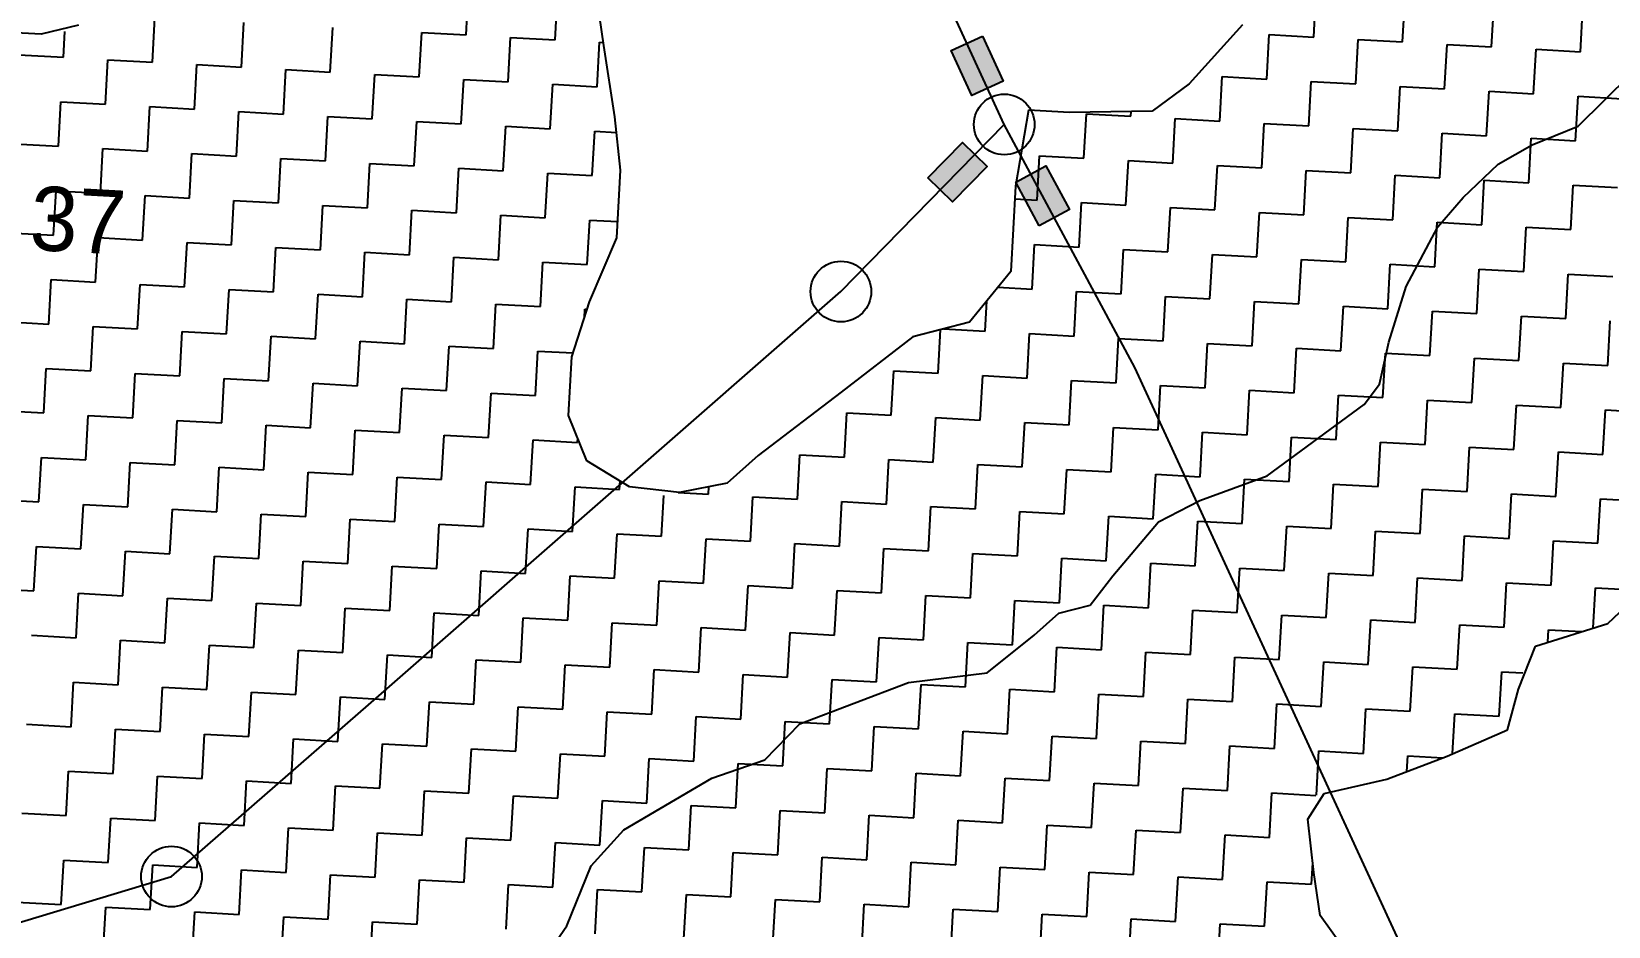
# Model space of a CAD drawing. Header units: metres. Extents: x 277693 to 281059, y 2038920 to 2043234.
# Drawn here: x 278143.2 to 278589.8, y 2042427.1 to 2042680.6 of the extents above; entities that cross this region are included whole.
import ezdxf
from ezdxf.enums import TextEntityAlignment as Align

# ---------------------------------------------------------------- set-up
doc = ezdxf.new("R2010")
doc.units = ezdxf.units.M
doc.header["$MEASUREMENT"] = 0
for name, color, linetype in [('LINE_WATER', 4, 'Continuous'), ('POLY_HATCH', 12, 'Continuous'), ('POLY_PARCEL', 6, 'Continuous'), ('TEXT_PARCEL', 7, 'Continuous')]:
    doc.layers.add(name, color=color, linetype=linetype)
doc.styles.add('TEXT_MAP', font='', dxfattribs={"height": 2.5})
doc.styles.get('TEXT_MAP').set_extended_font_data('Kruti Dev 050')

msp = doc.modelspace()

# ---------------------------------------------------------------- hatches: boundary and pattern name
for points in [[(278403.65, 2042675.2), (278409.53, 2042662.44), (278418.35, 2042666.51), (278412.47, 2042679.26)], [(278404, 2042632.29), (278413.81, 2042642.33), (278406.86, 2042649.12), (278397.05, 2042639.08)], [(278437.13, 2042630.13), (278430.48, 2042642.5), (278421.92, 2042637.9), (278428.57, 2042625.53)]]:
    msp.add_hatch(color=256).paths.add_polyline_path(points)

# ---------------------------------------------------------------- linework, layer by layer
for points in [[(278412.47, 2042679.26), (278418.35, 2042666.51), (278409.53, 2042662.44), (278403.65, 2042675.2)], [(278397.05, 2042639.08), (278406.86, 2042649.12), (278413.81, 2042642.33), (278404, 2042632.29)], [(278428.57, 2042625.53), (278421.92, 2042637.9), (278430.48, 2042642.5), (278437.13, 2042630.13)]]:
    msp.add_lwpolyline(points, close=True)
for centre in [(278418.66, 2042654.24), (278372.41, 2042606.9), (278182.83, 2042441.21)]:
    msp.add_circle(centre, 8.59)
at = {"layer": 'LINE_WATER'}
for p, q in [((278581.19, 2042653.8), (278596.04, 2042668.36)), ((278568.18, 2042648.5), (278581.19, 2042653.8)), ((278558.51, 2042643.01), (278568.18, 2042648.5)), ((278548.62, 2042633.53), (278558.51, 2042643.01)), ((278541.47, 2042625.23), (278548.62, 2042633.53)), ((278532.51, 2042608.33), (278541.47, 2042625.23)), ((278527.62, 2042592.55), (278532.51, 2042608.33)), ((278524.96, 2042580.66), (278527.62, 2042592.55)), ((278520.63, 2042574.88), (278524.96, 2042580.66)), ((278493.16, 2042554.72), (278520.63, 2042574.88)), ((278474.04, 2042547.75), (278493.16, 2042554.72)), ((278462.33, 2042541.71), (278474.04, 2042547.75)), ((278449.44, 2042526.37), (278462.33, 2042541.71)), ((278442.95, 2042518.03), (278449.44, 2042526.37)), ((278427.09, 2042509.55), (278434.13, 2042515.85)), ((278434.13, 2042515.85), (278442.95, 2042518.03)), ((278413.79, 2042498.91), (278427.09, 2042509.55)), ((278391.56, 2042496.12), (278413.79, 2042498.91)), ((278360.8, 2042484.45), (278391.56, 2042496.12)), ((278350.87, 2042474.29), (278360.8, 2042484.45)), ((278335.87, 2042469.1), (278350.87, 2042474.29)), ((278310.97, 2042454.42), (278335.87, 2042469.1)), ((278301.71, 2042444.24), (278310.97, 2042454.42)), ((278294.75, 2042427.23), (278301.71, 2042444.24)), ((278284.56, 2042412.41), (278294.75, 2042427.23))]:
    msp.add_line(p, q, dxfattribs=at)
at = {"layer": 'POLY_HATCH', "linetype": 'Continuous'}
for p, q in [((278266.28, 2042679.61), (278266.97, 2042692.21)), ((278291.47, 2042678.22), (278292.17, 2042690.82)), ((278506.29, 2042679.01), (278506.98, 2042691.61)), ((278531.48, 2042677.62), (278532.17, 2042690.22)), ((278556.67, 2042676.23), (278557.36, 2042688.83)), ((278581.86, 2042674.84), (278582.55, 2042687.44)), ((278177.42, 2042671.88), (278178.11, 2042684.48)), ((278202.61, 2042670.49), (278203.3, 2042683.09)), ((278227.8, 2042669.1), (278228.49, 2042681.7)), ((278152.23, 2042673.27), (278152.63, 2042680.55)), ((278252.99, 2042667.71), (278253.68, 2042680.31)), ((278253.68, 2042680.31), (278266.28, 2042679.61)), ((278278.18, 2042666.32), (278278.88, 2042678.92)), ((278278.88, 2042678.92), (278291.47, 2042678.22)), ((278303.37, 2042664.93), (278304.07, 2042677.53)), ((278304.07, 2042677.53), (278305.15, 2042677.47)), ((278493, 2042667.11), (278493.69, 2042679.71)), ((278493.69, 2042679.71), (278506.29, 2042679.01)), ((278518.19, 2042665.72), (278518.88, 2042678.32)), ((278518.88, 2042678.32), (278531.48, 2042677.62)), ((278543.38, 2042664.33), (278544.07, 2042676.93)), ((278544.07, 2042676.93), (278556.67, 2042676.23)), ((278139.63, 2042673.97), (278152.23, 2042673.27)), ((278164.13, 2042659.98), (278164.82, 2042672.58)), ((278164.82, 2042672.58), (278177.42, 2042671.88)), ((278568.57, 2042662.94), (278569.26, 2042675.54)), ((278569.26, 2042675.54), (278581.86, 2042674.84)), ((278189.32, 2042658.59), (278190.01, 2042671.19)), ((278190.01, 2042671.19), (278202.61, 2042670.49)), ((278214.51, 2042657.2), (278215.2, 2042669.8)), ((278215.2, 2042669.8), (278227.8, 2042669.1)), ((278239.7, 2042655.81), (278240.39, 2042668.41)), ((278240.39, 2042668.41), (278252.99, 2042667.71)), ((278479.71, 2042655.21), (278480.4, 2042667.8)), ((278480.4, 2042667.8), (278493, 2042667.11)), ((278264.89, 2042654.42), (278265.59, 2042667.02)), ((278265.59, 2042667.02), (278278.18, 2042666.32)), ((278290.08, 2042653.03), (278290.78, 2042665.63)), ((278290.78, 2042665.63), (278303.37, 2042664.93)), ((278504.9, 2042653.82), (278505.59, 2042666.42)), ((278505.59, 2042666.42), (278518.19, 2042665.72)), ((278530.09, 2042652.43), (278530.78, 2042665.03)), ((278530.78, 2042665.03), (278543.38, 2042664.33)), ((278555.28, 2042651.04), (278555.97, 2042663.64)), ((278555.97, 2042663.64), (278568.57, 2042662.94)), ((278150.84, 2042648.08), (278151.53, 2042660.68)), ((278151.53, 2042660.68), (278164.13, 2042659.98)), ((278176.03, 2042646.69), (278176.72, 2042659.29)), ((278176.72, 2042659.29), (278189.32, 2042658.59)), ((278580.47, 2042649.65), (278581.16, 2042662.25)), ((278581.16, 2042662.25), (278593.76, 2042661.55)), ((278201.22, 2042645.3), (278201.91, 2042657.9)), ((278201.91, 2042657.9), (278214.51, 2042657.2)), ((278226.41, 2042643.91), (278227.1, 2042656.51)), ((278227.1, 2042656.51), (278239.7, 2042655.81)), ((278251.6, 2042642.52), (278252.3, 2042655.12)), ((278252.3, 2042655.12), (278264.89, 2042654.42)), ((278441.23, 2042644.7), (278441.92, 2042657.29)), ((278441.92, 2042657.29), (278454.52, 2042656.6)), ((278454.52, 2042656.6), (278454.59, 2042657.9)), ((278466.42, 2042643.31), (278467.11, 2042655.9)), ((278467.11, 2042655.9), (278479.71, 2042655.21)), ((278491.61, 2042641.92), (278492.3, 2042654.51)), ((278492.3, 2042654.51), (278504.9, 2042653.82)), ((278276.79, 2042641.13), (278277.49, 2042653.73)), ((278277.49, 2042653.73), (278290.08, 2042653.03)), ((278301.98, 2042639.74), (278302.68, 2042652.34)), ((278302.68, 2042652.34), (278308.83, 2042652)), ((278516.8, 2042640.53), (278517.49, 2042653.13)), ((278517.49, 2042653.13), (278530.09, 2042652.43)), ((278541.99, 2042639.14), (278542.68, 2042651.74)), ((278542.68, 2042651.74), (278555.28, 2042651.04)), ((278567.18, 2042637.75), (278567.87, 2042650.35)), ((278567.87, 2042650.35), (278580.47, 2042649.65)), ((278138.24, 2042648.77), (278150.84, 2042648.08)), ((278162.74, 2042634.79), (278163.43, 2042647.39)), ((278163.43, 2042647.39), (278176.03, 2042646.69)), ((278187.93, 2042633.4), (278188.62, 2042646)), ((278188.62, 2042646), (278201.22, 2042645.3)), ((278427.94, 2042632.8), (278428.63, 2042645.39)), ((278428.63, 2042645.39), (278441.23, 2042644.7)), ((278213.12, 2042632.01), (278213.81, 2042644.61)), ((278213.81, 2042644.61), (278226.41, 2042643.91)), ((278238.31, 2042630.62), (278239.01, 2042643.22)), ((278239.01, 2042643.22), (278251.6, 2042642.52)), ((278263.5, 2042629.23), (278264.2, 2042641.83)), ((278264.2, 2042641.83), (278276.79, 2042641.13)), ((278453.13, 2042631.41), (278453.82, 2042644)), ((278453.82, 2042644), (278466.42, 2042643.31)), ((278478.32, 2042630.02), (278479.01, 2042642.61)), ((278479.01, 2042642.61), (278491.61, 2042641.92)), ((278503.51, 2042628.63), (278504.2, 2042641.22)), ((278504.2, 2042641.22), (278516.8, 2042640.53)), ((278288.69, 2042627.84), (278289.39, 2042640.44)), ((278289.39, 2042640.44), (278301.98, 2042639.74)), ((278528.7, 2042627.24), (278529.39, 2042639.84)), ((278529.39, 2042639.84), (278541.99, 2042639.14)), ((278553.89, 2042625.85), (278554.58, 2042638.45)), ((278554.58, 2042638.45), (278567.18, 2042637.75)), ((278579.08, 2042624.46), (278579.78, 2042637.06)), ((278579.78, 2042637.06), (278592.37, 2042636.36)), ((278149.45, 2042622.89), (278150.14, 2042635.48)), ((278150.14, 2042635.48), (278162.74, 2042634.79)), ((278174.64, 2042621.5), (278175.33, 2042634.1)), ((278175.33, 2042634.1), (278187.93, 2042633.4)), ((278199.83, 2042620.11), (278200.52, 2042632.71)), ((278200.52, 2042632.71), (278213.12, 2042632.01)), ((278421.62, 2042633.15), (278427.94, 2042632.8)), ((278439.84, 2042619.51), (278440.53, 2042632.1)), ((278440.53, 2042632.1), (278453.13, 2042631.41)), ((278225.02, 2042618.72), (278225.72, 2042631.32)), ((278225.72, 2042631.32), (278238.31, 2042630.62)), ((278250.21, 2042617.33), (278250.91, 2042629.93)), ((278250.91, 2042629.93), (278263.5, 2042629.23)), ((278275.4, 2042615.94), (278276.1, 2042628.54)), ((278276.1, 2042628.54), (278288.69, 2042627.84)), ((278465.03, 2042618.12), (278465.72, 2042630.71)), ((278465.72, 2042630.71), (278478.32, 2042630.02)), ((278490.22, 2042616.73), (278490.91, 2042629.32)), ((278490.91, 2042629.32), (278503.51, 2042628.63)), ((278515.41, 2042615.34), (278516.1, 2042627.93)), ((278516.1, 2042627.93), (278528.7, 2042627.24)), ((278136.85, 2042623.58), (278149.45, 2042622.89)), ((278300.59, 2042614.55), (278301.29, 2042627.15)), ((278301.29, 2042627.15), (278309.22, 2042626.71)), ((278540.6, 2042613.95), (278541.29, 2042626.55)), ((278541.29, 2042626.55), (278553.89, 2042625.85)), ((278565.79, 2042612.56), (278566.49, 2042625.16)), ((278566.49, 2042625.16), (278579.08, 2042624.46)), ((278161.35, 2042609.6), (278162.04, 2042622.19)), ((278162.04, 2042622.19), (278174.64, 2042621.5)), ((278186.54, 2042608.21), (278187.23, 2042620.81)), ((278187.23, 2042620.81), (278199.83, 2042620.11)), ((278211.73, 2042606.82), (278212.42, 2042619.42)), ((278212.42, 2042619.42), (278225.02, 2042618.72)), ((278426.55, 2042607.61), (278427.24, 2042620.2)), ((278427.24, 2042620.2), (278439.84, 2042619.51)), ((278451.74, 2042606.22), (278452.43, 2042618.81)), ((278452.43, 2042618.81), (278465.03, 2042618.12)), ((278236.92, 2042605.43), (278237.62, 2042618.03)), ((278237.62, 2042618.03), (278250.21, 2042617.33)), ((278262.11, 2042604.04), (278262.81, 2042616.64)), ((278262.81, 2042616.64), (278275.4, 2042615.94)), ((278287.3, 2042602.65), (278288, 2042615.25)), ((278288, 2042615.25), (278300.59, 2042614.55)), ((278476.93, 2042604.83), (278477.62, 2042617.42)), ((278477.62, 2042617.42), (278490.22, 2042616.73)), ((278502.12, 2042603.44), (278502.81, 2042616.03)), ((278502.81, 2042616.03), (278515.41, 2042615.34)), ((278527.31, 2042602.05), (278528, 2042614.64)), ((278528, 2042614.64), (278540.6, 2042613.95)), ((278148.06, 2042597.7), (278148.75, 2042610.29)), ((278148.75, 2042610.29), (278161.35, 2042609.6)), ((278552.5, 2042600.66), (278553.2, 2042613.25)), ((278553.2, 2042613.25), (278565.79, 2042612.56)), ((278577.69, 2042599.27), (278578.39, 2042611.87)), ((278578.39, 2042611.87), (278590.98, 2042611.17)), ((278173.25, 2042596.31), (278173.94, 2042608.9)), ((278173.94, 2042608.9), (278186.54, 2042608.21)), ((278198.44, 2042594.92), (278199.13, 2042607.52)), ((278199.13, 2042607.52), (278211.73, 2042606.82)), ((278223.63, 2042593.53), (278224.33, 2042606.13)), ((278224.33, 2042606.13), (278236.92, 2042605.43)), ((278416.85, 2042608.14), (278426.55, 2042607.61)), ((278438.45, 2042594.32), (278439.14, 2042606.91)), ((278439.14, 2042606.91), (278451.74, 2042606.22)), ((278463.64, 2042592.93), (278464.33, 2042605.52)), ((278464.33, 2042605.52), (278476.93, 2042604.83)), ((278248.82, 2042592.14), (278249.52, 2042604.74)), ((278249.52, 2042604.74), (278262.11, 2042604.04)), ((278274.01, 2042590.75), (278274.71, 2042603.35)), ((278274.71, 2042603.35), (278287.3, 2042602.65)), ((278299.76, 2042599.38), (278299.9, 2042601.96)), ((278299.9, 2042601.96), (278300.58, 2042601.92)), ((278413.26, 2042595.71), (278413.73, 2042604.28)), ((278488.83, 2042591.54), (278489.52, 2042604.13)), ((278489.52, 2042604.13), (278502.12, 2042603.44)), ((278514.02, 2042590.15), (278514.71, 2042602.74)), ((278514.71, 2042602.74), (278527.31, 2042602.05)), ((278539.21, 2042588.76), (278539.91, 2042601.35)), ((278539.91, 2042601.35), (278552.5, 2042600.66)), ((278135.46, 2042598.39), (278148.06, 2042597.7)), ((278159.96, 2042584.41), (278160.65, 2042597)), ((278160.65, 2042597), (278173.25, 2042596.31)), ((278399.97, 2042583.8), (278400.65, 2042596.15)), ((278401.45, 2042596.36), (278413.26, 2042595.71)), ((278564.4, 2042587.37), (278565.1, 2042599.96)), ((278565.1, 2042599.96), (278577.69, 2042599.27)), ((278589.59, 2042585.98), (278590.29, 2042598.58)), ((278185.15, 2042583.02), (278185.84, 2042595.61)), ((278185.84, 2042595.61), (278198.44, 2042594.92)), ((278210.34, 2042581.63), (278211.04, 2042594.23)), ((278211.04, 2042594.23), (278223.63, 2042593.53)), ((278235.53, 2042580.24), (278236.23, 2042592.84)), ((278236.23, 2042592.84), (278248.82, 2042592.14)), ((278425.16, 2042582.42), (278425.85, 2042595.01)), ((278425.85, 2042595.01), (278438.45, 2042594.32)), ((278450.35, 2042581.03), (278451.04, 2042593.62)), ((278451.04, 2042593.62), (278463.64, 2042592.93)), ((278475.54, 2042579.64), (278476.23, 2042592.23)), ((278476.23, 2042592.23), (278488.83, 2042591.54)), ((278260.72, 2042578.85), (278261.42, 2042591.45)), ((278261.42, 2042591.45), (278274.01, 2042590.75)), ((278285.91, 2042577.46), (278286.61, 2042590.06)), ((278286.61, 2042590.06), (278296.56, 2042589.51)), ((278500.73, 2042578.25), (278501.42, 2042590.84)), ((278501.42, 2042590.84), (278514.02, 2042590.15)), ((278525.92, 2042576.86), (278526.62, 2042589.45)), ((278526.62, 2042589.45), (278539.21, 2042588.76)), ((278551.11, 2042575.47), (278551.81, 2042588.06)), ((278551.81, 2042588.06), (278564.4, 2042587.37)), ((278146.67, 2042572.51), (278147.36, 2042585.1)), ((278147.36, 2042585.1), (278159.96, 2042584.41)), ((278171.86, 2042571.12), (278172.55, 2042583.71)), ((278172.55, 2042583.71), (278185.15, 2042583.02)), ((278386.68, 2042571.9), (278387.37, 2042584.5)), ((278387.37, 2042584.5), (278399.97, 2042583.8)), ((278411.87, 2042570.51), (278412.56, 2042583.11)), ((278412.56, 2042583.11), (278425.16, 2042582.42)), ((278576.3, 2042574.08), (278577, 2042586.67)), ((278577, 2042586.67), (278589.59, 2042585.98)), ((278197.05, 2042569.73), (278197.75, 2042582.32)), ((278197.75, 2042582.32), (278210.34, 2042581.63)), ((278222.24, 2042568.34), (278222.94, 2042580.94)), ((278222.94, 2042580.94), (278235.53, 2042580.24)), ((278247.43, 2042566.95), (278248.13, 2042579.55)), ((278248.13, 2042579.55), (278260.72, 2042578.85)), ((278437.06, 2042569.13), (278437.75, 2042581.72)), ((278437.75, 2042581.72), (278450.35, 2042581.03)), ((278462.25, 2042567.74), (278462.94, 2042580.33)), ((278462.94, 2042580.33), (278475.54, 2042579.64)), ((278487.44, 2042566.35), (278488.13, 2042578.94)), ((278488.13, 2042578.94), (278500.73, 2042578.25)), ((278272.62, 2042565.56), (278273.32, 2042578.16)), ((278273.32, 2042578.16), (278285.91, 2042577.46)), ((278512.63, 2042564.96), (278513.32, 2042577.55)), ((278513.32, 2042577.55), (278525.92, 2042576.86)), ((278537.82, 2042563.57), (278538.52, 2042576.16)), ((278538.52, 2042576.16), (278551.11, 2042575.47)), ((278563.01, 2042562.18), (278563.71, 2042574.77)), ((278563.71, 2042574.77), (278576.3, 2042574.08)), ((278134.07, 2042573.2), (278146.67, 2042572.51)), ((278158.57, 2042559.22), (278159.26, 2042571.81)), ((278159.26, 2042571.81), (278171.86, 2042571.12)), ((278183.76, 2042557.83), (278184.46, 2042570.42)), ((278184.46, 2042570.42), (278197.05, 2042569.73)), ((278373.39, 2042560), (278374.08, 2042572.6)), ((278374.08, 2042572.6), (278386.68, 2042571.9)), ((278398.58, 2042558.61), (278399.27, 2042571.21)), ((278399.27, 2042571.21), (278411.87, 2042570.51)), ((278423.77, 2042557.22), (278424.46, 2042569.82)), ((278424.46, 2042569.82), (278437.06, 2042569.13)), ((278588.2, 2042560.79), (278588.9, 2042573.38)), ((278588.9, 2042573.38), (278601.49, 2042572.69)), ((278208.95, 2042556.44), (278209.65, 2042569.03)), ((278209.65, 2042569.03), (278222.24, 2042568.34)), ((278234.14, 2042555.05), (278234.84, 2042567.65)), ((278234.84, 2042567.65), (278247.43, 2042566.95)), ((278259.33, 2042553.66), (278260.03, 2042566.26)), ((278260.03, 2042566.26), (278272.62, 2042565.56)), ((278284.52, 2042552.27), (278285.22, 2042564.87)), ((278285.22, 2042564.87), (278297.81, 2042564.17)), ((278297.81, 2042564.17), (278297.88, 2042565.36)), ((278448.96, 2042555.84), (278449.65, 2042568.43)), ((278449.65, 2042568.43), (278462.25, 2042567.74)), ((278474.15, 2042554.45), (278474.84, 2042567.04)), ((278474.84, 2042567.04), (278487.44, 2042566.35)), ((278499.34, 2042553.06), (278500.03, 2042565.65)), ((278500.03, 2042565.65), (278512.63, 2042564.96)), ((278360.1, 2042548.1), (278360.79, 2042560.7)), ((278360.79, 2042560.7), (278373.39, 2042560)), ((278524.53, 2042551.67), (278525.23, 2042564.26)), ((278525.23, 2042564.26), (278537.82, 2042563.57)), ((278549.72, 2042550.28), (278550.42, 2042562.87)), ((278550.42, 2042562.87), (278563.01, 2042562.18)), ((278574.91, 2042548.89), (278575.61, 2042561.48)), ((278575.61, 2042561.48), (278588.2, 2042560.79)), ((278145.28, 2042547.32), (278145.97, 2042559.91)), ((278145.97, 2042559.91), (278158.57, 2042559.22)), ((278170.47, 2042545.93), (278171.17, 2042558.52)), ((278171.17, 2042558.52), (278183.76, 2042557.83)), ((278195.66, 2042544.54), (278196.36, 2042557.13)), ((278196.36, 2042557.13), (278208.95, 2042556.44)), ((278385.29, 2042546.71), (278385.98, 2042559.31)), ((278385.98, 2042559.31), (278398.58, 2042558.61)), ((278410.48, 2042545.32), (278411.17, 2042557.92)), ((278411.17, 2042557.92), (278423.77, 2042557.22)), ((278435.67, 2042543.93), (278436.36, 2042556.53)), ((278436.36, 2042556.53), (278448.96, 2042555.84)), ((278220.85, 2042543.15), (278221.55, 2042555.74)), ((278221.55, 2042555.74), (278234.14, 2042555.05)), ((278246.04, 2042541.76), (278246.74, 2042554.35)), ((278246.74, 2042554.35), (278259.33, 2042553.66)), ((278271.23, 2042540.37), (278271.93, 2042552.97)), ((278271.93, 2042552.97), (278284.52, 2042552.27)), ((278296.42, 2042538.98), (278297.12, 2042551.58)), ((278297.12, 2042551.58), (278309.71, 2042550.88)), ((278309.71, 2042550.88), (278309.85, 2042553.29)), ((278334.91, 2042549.49), (278335.02, 2042551.63)), ((278460.86, 2042542.55), (278461.55, 2042555.14)), ((278461.55, 2042555.14), (278474.15, 2042554.45)), ((278486.05, 2042541.16), (278486.74, 2042553.75)), ((278486.74, 2042553.75), (278499.34, 2042553.06)), ((278511.24, 2042539.77), (278511.94, 2042552.36)), ((278511.94, 2042552.36), (278524.53, 2042551.67)), ((278132.68, 2042548.01), (278145.28, 2042547.32)), ((278321.62, 2042537.59), (278322.25, 2042549.18)), ((278326.33, 2042549.97), (278334.91, 2042549.49)), ((278346.81, 2042536.2), (278347.5, 2042548.8)), ((278347.5, 2042548.8), (278360.1, 2042548.1)), ((278372, 2042534.81), (278372.69, 2042547.41)), ((278372.69, 2042547.41), (278385.29, 2042546.71)), ((278536.43, 2042538.38), (278537.13, 2042550.97)), ((278537.13, 2042550.97), (278549.72, 2042550.28)), ((278561.62, 2042536.99), (278562.32, 2042549.58)), ((278562.32, 2042549.58), (278574.91, 2042548.89)), ((278586.81, 2042535.6), (278587.51, 2042548.19)), ((278587.51, 2042548.19), (278600.1, 2042547.5)), ((278157.18, 2042534.03), (278157.88, 2042546.62)), ((278157.88, 2042546.62), (278170.47, 2042545.93)), ((278182.37, 2042532.64), (278183.07, 2042545.23)), ((278183.07, 2042545.23), (278195.66, 2042544.54)), ((278207.56, 2042531.25), (278208.26, 2042543.84)), ((278208.26, 2042543.84), (278220.85, 2042543.15)), ((278232.75, 2042529.86), (278233.45, 2042542.45)), ((278233.45, 2042542.45), (278246.04, 2042541.76)), ((278397.19, 2042533.42), (278397.88, 2042546.02)), ((278397.88, 2042546.02), (278410.48, 2042545.32)), ((278422.38, 2042532.03), (278423.07, 2042544.63)), ((278423.07, 2042544.63), (278435.67, 2042543.93)), ((278447.57, 2042530.64), (278448.26, 2042543.24)), ((278448.26, 2042543.24), (278460.86, 2042542.55)), ((278257.94, 2042528.47), (278258.64, 2042541.06)), ((278258.64, 2042541.06), (278271.23, 2042540.37)), ((278283.13, 2042527.08), (278283.83, 2042539.68)), ((278283.83, 2042539.68), (278296.42, 2042538.98)), ((278308.33, 2042525.69), (278309.02, 2042538.29)), ((278309.02, 2042538.29), (278321.62, 2042537.59)), ((278472.76, 2042529.26), (278473.45, 2042541.85)), ((278473.45, 2042541.85), (278486.05, 2042541.16)), ((278497.95, 2042527.87), (278498.65, 2042540.46)), ((278498.65, 2042540.46), (278511.24, 2042539.77)), ((278523.14, 2042526.48), (278523.84, 2042539.07)), ((278523.84, 2042539.07), (278536.43, 2042538.38)), ((278143.89, 2042522.13), (278144.59, 2042534.72)), ((278144.59, 2042534.72), (278157.18, 2042534.03)), ((278333.52, 2042524.3), (278334.21, 2042536.9)), ((278334.21, 2042536.9), (278346.81, 2042536.2)), ((278358.71, 2042522.91), (278359.4, 2042535.51)), ((278359.4, 2042535.51), (278372, 2042534.81)), ((278383.9, 2042521.52), (278384.59, 2042534.12)), ((278384.59, 2042534.12), (278397.19, 2042533.42)), ((278548.33, 2042525.09), (278549.03, 2042537.68)), ((278549.03, 2042537.68), (278561.62, 2042536.99)), ((278573.52, 2042523.7), (278574.22, 2042536.29)), ((278574.22, 2042536.29), (278586.81, 2042535.6)), ((278169.08, 2042520.74), (278169.78, 2042533.33)), ((278169.78, 2042533.33), (278182.37, 2042532.64)), ((278194.27, 2042519.35), (278194.97, 2042531.94)), ((278194.97, 2042531.94), (278207.56, 2042531.25)), ((278219.46, 2042517.96), (278220.16, 2042530.55)), ((278220.16, 2042530.55), (278232.75, 2042529.86)), ((278244.65, 2042516.57), (278245.35, 2042529.16)), ((278245.35, 2042529.16), (278257.94, 2042528.47)), ((278409.09, 2042520.13), (278409.78, 2042532.73)), ((278409.78, 2042532.73), (278422.38, 2042532.03)), ((278434.28, 2042518.74), (278434.97, 2042531.34)), ((278434.97, 2042531.34), (278447.57, 2042530.64)), ((278459.47, 2042517.35), (278460.16, 2042529.95)), ((278460.16, 2042529.95), (278472.76, 2042529.26)), ((278269.84, 2042515.18), (278270.54, 2042527.77)), ((278270.54, 2042527.77), (278283.13, 2042527.08)), ((278295.04, 2042513.79), (278295.73, 2042526.39)), ((278295.73, 2042526.39), (278308.33, 2042525.69)), ((278320.23, 2042512.4), (278320.92, 2042525)), ((278320.92, 2042525), (278333.52, 2042524.3)), ((278484.66, 2042515.97), (278485.36, 2042528.56)), ((278485.36, 2042528.56), (278497.95, 2042527.87)), ((278509.85, 2042514.58), (278510.55, 2042527.17)), ((278510.55, 2042527.17), (278523.14, 2042526.48)), ((278535.04, 2042513.19), (278535.74, 2042525.78)), ((278535.74, 2042525.78), (278548.33, 2042525.09)), ((278131.3, 2042522.82), (278143.89, 2042522.13)), ((278155.79, 2042508.84), (278156.49, 2042521.43)), ((278156.49, 2042521.43), (278169.08, 2042520.74)), ((278345.42, 2042511.01), (278346.11, 2042523.61)), ((278346.11, 2042523.61), (278358.71, 2042522.91)), ((278370.61, 2042509.62), (278371.3, 2042522.22)), ((278371.3, 2042522.22), (278383.9, 2042521.52)), ((278395.8, 2042508.23), (278396.49, 2042520.83)), ((278396.49, 2042520.83), (278409.09, 2042520.13)), ((278560.23, 2042511.8), (278560.93, 2042524.39)), ((278560.93, 2042524.39), (278573.52, 2042523.7)), ((278585.49, 2042511.61), (278586.12, 2042523)), ((278586.12, 2042523), (278598.71, 2042522.31)), ((278180.98, 2042507.45), (278181.68, 2042520.04)), ((278181.68, 2042520.04), (278194.27, 2042519.35)), ((278206.17, 2042506.06), (278206.87, 2042518.65)), ((278206.87, 2042518.65), (278219.46, 2042517.96)), ((278231.36, 2042504.67), (278232.06, 2042517.26)), ((278232.06, 2042517.26), (278244.65, 2042516.57)), ((278256.55, 2042503.28), (278257.25, 2042515.87)), ((278257.25, 2042515.87), (278269.84, 2042515.18)), ((278420.99, 2042506.84), (278421.68, 2042519.44)), ((278421.68, 2042519.44), (278434.28, 2042518.74)), ((278446.18, 2042505.45), (278446.87, 2042518.05)), ((278446.87, 2042518.05), (278459.47, 2042517.35)), ((278471.37, 2042504.06), (278472.07, 2042516.66)), ((278472.07, 2042516.66), (278484.66, 2042515.97)), ((278281.75, 2042501.89), (278282.44, 2042514.48)), ((278282.44, 2042514.48), (278295.04, 2042513.79)), ((278306.94, 2042500.5), (278307.63, 2042513.1)), ((278307.63, 2042513.1), (278320.23, 2042512.4)), ((278332.13, 2042499.11), (278332.82, 2042511.71)), ((278332.82, 2042511.71), (278345.42, 2042511.01)), ((278496.56, 2042502.68), (278497.26, 2042515.27)), ((278497.26, 2042515.27), (278509.85, 2042514.58)), ((278521.75, 2042501.29), (278522.45, 2042513.88)), ((278522.45, 2042513.88), (278535.04, 2042513.19)), ((278546.94, 2042499.9), (278547.64, 2042512.49)), ((278547.64, 2042512.49), (278560.23, 2042511.8)), ((278143.2, 2042509.53), (278155.79, 2042508.84)), ((278167.69, 2042495.55), (278168.39, 2042508.14)), ((278168.39, 2042508.14), (278180.98, 2042507.45)), ((278192.88, 2042494.16), (278193.58, 2042506.75)), ((278193.58, 2042506.75), (278206.17, 2042506.06)), ((278357.32, 2042497.72), (278358.01, 2042510.32)), ((278358.01, 2042510.32), (278370.61, 2042509.62)), ((278382.51, 2042496.33), (278383.2, 2042508.93)), ((278383.2, 2042508.93), (278395.8, 2042508.23)), ((278407.7, 2042494.94), (278408.39, 2042507.54)), ((278408.39, 2042507.54), (278420.99, 2042506.84)), ((278572.63, 2042507.58), (278572.83, 2042511.1)), ((278572.83, 2042511.1), (278582.22, 2042510.58)), ((278218.07, 2042492.77), (278218.77, 2042505.36)), ((278218.77, 2042505.36), (278231.36, 2042504.67)), ((278243.26, 2042491.38), (278243.96, 2042503.97)), ((278243.96, 2042503.97), (278256.55, 2042503.28)), ((278268.46, 2042489.99), (278269.15, 2042502.58)), ((278269.15, 2042502.58), (278281.75, 2042501.89)), ((278432.89, 2042493.55), (278433.58, 2042506.15)), ((278433.58, 2042506.15), (278446.18, 2042505.45)), ((278458.08, 2042492.16), (278458.78, 2042504.76)), ((278458.78, 2042504.76), (278471.37, 2042504.06)), ((278483.27, 2042490.77), (278483.97, 2042503.37)), ((278483.97, 2042503.37), (278496.56, 2042502.68)), ((278293.65, 2042488.6), (278294.34, 2042501.19)), ((278294.34, 2042501.19), (278306.94, 2042500.5)), ((278318.84, 2042487.21), (278319.53, 2042499.81)), ((278319.53, 2042499.81), (278332.13, 2042499.11)), ((278344.03, 2042485.82), (278344.72, 2042498.42)), ((278344.72, 2042498.42), (278357.32, 2042497.72)), ((278508.46, 2042489.39), (278509.16, 2042501.98)), ((278509.16, 2042501.98), (278521.75, 2042501.29)), ((278533.65, 2042488), (278534.35, 2042500.59)), ((278534.35, 2042500.59), (278546.94, 2042499.9)), ((278558.84, 2042486.61), (278559.54, 2042499.2)), ((278559.54, 2042499.2), (278565.56, 2042498.87)), ((278154.4, 2042483.65), (278155.1, 2042496.24)), ((278155.1, 2042496.24), (278167.69, 2042495.55)), ((278179.59, 2042482.26), (278180.29, 2042494.85)), ((278180.29, 2042494.85), (278192.88, 2042494.16)), ((278204.78, 2042480.87), (278205.48, 2042493.46)), ((278205.48, 2042493.46), (278218.07, 2042492.77)), ((278369.22, 2042484.43), (278369.91, 2042497.03)), ((278369.91, 2042497.03), (278382.51, 2042496.33)), ((278394.41, 2042483.04), (278395.1, 2042495.64)), ((278395.1, 2042495.64), (278407.7, 2042494.94)), ((278419.6, 2042481.65), (278420.29, 2042494.25)), ((278420.29, 2042494.25), (278432.89, 2042493.55)), ((278229.97, 2042479.48), (278230.67, 2042492.07)), ((278230.67, 2042492.07), (278243.26, 2042491.38)), ((278255.17, 2042478.09), (278255.86, 2042490.68)), ((278255.86, 2042490.68), (278268.46, 2042489.99)), ((278280.36, 2042476.7), (278281.05, 2042489.29)), ((278281.05, 2042489.29), (278293.65, 2042488.6)), ((278444.79, 2042480.26), (278445.49, 2042492.86)), ((278445.49, 2042492.86), (278458.08, 2042492.16)), ((278469.98, 2042478.87), (278470.68, 2042491.47)), ((278470.68, 2042491.47), (278483.27, 2042490.77)), ((278495.17, 2042477.48), (278495.87, 2042490.08)), ((278495.87, 2042490.08), (278508.46, 2042489.39)), ((278305.55, 2042475.31), (278306.24, 2042487.9)), ((278306.24, 2042487.9), (278318.84, 2042487.21)), ((278330.74, 2042473.92), (278331.43, 2042486.52)), ((278331.43, 2042486.52), (278344.03, 2042485.82)), ((278355.93, 2042472.53), (278356.62, 2042485.13)), ((278356.62, 2042485.13), (278369.22, 2042484.43)), ((278520.36, 2042476.1), (278521.06, 2042488.69)), ((278521.06, 2042488.69), (278533.65, 2042488)), ((278545.63, 2042476.01), (278546.25, 2042487.3)), ((278546.25, 2042487.3), (278558.84, 2042486.61)), ((278141.81, 2042484.34), (278154.4, 2042483.65)), ((278166.3, 2042470.36), (278167, 2042482.95)), ((278167, 2042482.95), (278179.59, 2042482.26)), ((278191.49, 2042468.97), (278192.19, 2042481.56)), ((278192.19, 2042481.56), (278204.78, 2042480.87)), ((278216.68, 2042467.58), (278217.38, 2042480.17)), ((278217.38, 2042480.17), (278229.97, 2042479.48)), ((278381.12, 2042471.14), (278381.81, 2042483.74)), ((278381.81, 2042483.74), (278394.41, 2042483.04)), ((278406.31, 2042469.75), (278407, 2042482.35)), ((278407, 2042482.35), (278419.6, 2042481.65)), ((278431.5, 2042468.36), (278432.2, 2042480.96)), ((278432.2, 2042480.96), (278444.79, 2042480.26)), ((278241.87, 2042466.19), (278242.57, 2042478.78)), ((278242.57, 2042478.78), (278255.17, 2042478.09)), ((278267.07, 2042464.8), (278267.76, 2042477.39)), ((278267.76, 2042477.39), (278280.36, 2042476.7)), ((278292.26, 2042463.41), (278292.95, 2042476)), ((278292.95, 2042476), (278305.55, 2042475.31)), ((278456.69, 2042466.97), (278457.39, 2042479.57)), ((278457.39, 2042479.57), (278469.98, 2042478.87)), ((278481.88, 2042465.58), (278482.58, 2042478.18)), ((278482.58, 2042478.18), (278495.17, 2042477.48)), ((278507.08, 2042464.24), (278507.77, 2042476.79)), ((278507.77, 2042476.79), (278520.36, 2042476.1)), ((278153.01, 2042458.45), (278153.71, 2042471.05)), ((278153.71, 2042471.05), (278166.3, 2042470.36)), ((278317.45, 2042462.02), (278318.14, 2042474.61)), ((278318.14, 2042474.61), (278330.74, 2042473.92)), ((278342.64, 2042460.63), (278343.33, 2042473.23)), ((278343.33, 2042473.23), (278355.93, 2042472.53)), ((278367.83, 2042459.24), (278368.52, 2042471.84)), ((278368.52, 2042471.84), (278381.12, 2042471.14)), ((278532.71, 2042470.96), (278532.96, 2042475.4)), ((278532.96, 2042475.4), (278542.83, 2042474.86)), ((278178.2, 2042457.07), (278178.9, 2042469.66)), ((278178.9, 2042469.66), (278191.49, 2042468.97)), ((278203.39, 2042455.68), (278204.09, 2042468.27)), ((278204.09, 2042468.27), (278216.68, 2042467.58)), ((278228.58, 2042454.29), (278229.28, 2042466.88)), ((278229.28, 2042466.88), (278241.87, 2042466.19)), ((278393.02, 2042457.85), (278393.71, 2042470.45)), ((278393.71, 2042470.45), (278406.31, 2042469.75)), ((278418.21, 2042456.46), (278418.91, 2042469.06)), ((278418.91, 2042469.06), (278431.5, 2042468.36)), ((278443.4, 2042455.07), (278444.1, 2042467.67)), ((278444.1, 2042467.67), (278456.69, 2042466.97)), ((278253.78, 2042452.9), (278254.47, 2042465.49)), ((278254.47, 2042465.49), (278267.07, 2042464.8)), ((278278.97, 2042451.51), (278279.66, 2042464.1)), ((278279.66, 2042464.1), (278292.26, 2042463.41)), ((278304.16, 2042450.12), (278304.85, 2042462.71)), ((278304.85, 2042462.71), (278317.45, 2042462.02)), ((278468.59, 2042453.68), (278469.29, 2042466.28)), ((278469.29, 2042466.28), (278481.88, 2042465.58)), ((278493.78, 2042452.29), (278494.48, 2042464.89)), ((278494.48, 2042464.89), (278506.92, 2042464.2)), ((278140.42, 2042459.15), (278153.01, 2042458.45)), ((278164.91, 2042445.16), (278165.61, 2042457.76)), ((278165.61, 2042457.76), (278178.2, 2042457.07)), ((278329.35, 2042448.73), (278330.04, 2042461.32)), ((278330.04, 2042461.32), (278342.64, 2042460.63)), ((278354.54, 2042447.34), (278355.23, 2042459.94)), ((278355.23, 2042459.94), (278367.83, 2042459.24)), ((278379.73, 2042445.95), (278380.42, 2042458.55)), ((278380.42, 2042458.55), (278393.02, 2042457.85)), ((278190.1, 2042443.78), (278190.8, 2042456.37)), ((278190.8, 2042456.37), (278203.39, 2042455.68)), ((278215.29, 2042442.39), (278215.99, 2042454.98)), ((278215.99, 2042454.98), (278228.58, 2042454.29)), ((278240.49, 2042441), (278241.18, 2042453.59)), ((278241.18, 2042453.59), (278253.78, 2042452.9)), ((278404.92, 2042444.56), (278405.62, 2042457.16)), ((278405.62, 2042457.16), (278418.21, 2042456.46)), ((278430.11, 2042443.17), (278430.81, 2042455.77)), ((278430.81, 2042455.77), (278443.4, 2042455.07)), ((278455.3, 2042441.78), (278456, 2042454.38)), ((278456, 2042454.38), (278468.59, 2042453.68)), ((278265.68, 2042439.61), (278266.37, 2042452.2)), ((278266.37, 2042452.2), (278278.97, 2042451.51)), ((278290.87, 2042438.22), (278291.56, 2042450.81)), ((278291.56, 2042450.81), (278304.16, 2042450.12)), ((278316.06, 2042436.83), (278316.75, 2042449.42)), ((278316.75, 2042449.42), (278329.35, 2042448.73)), ((278480.49, 2042440.39), (278481.19, 2042452.99)), ((278481.19, 2042452.99), (278493.78, 2042452.29)), ((278151.62, 2042433.26), (278152.32, 2042445.86)), ((278152.32, 2042445.86), (278164.91, 2042445.16)), ((278176.81, 2042431.87), (278177.51, 2042444.47)), ((278177.51, 2042444.47), (278190.1, 2042443.78)), ((278341.25, 2042435.44), (278341.94, 2042448.03)), ((278341.94, 2042448.03), (278354.54, 2042447.34)), ((278366.44, 2042434.05), (278367.13, 2042446.65)), ((278367.13, 2042446.65), (278379.73, 2042445.95)), ((278391.63, 2042432.66), (278392.32, 2042445.26)), ((278392.32, 2042445.26), (278404.92, 2042444.56)), ((278505.68, 2042439), (278506.02, 2042445.07)), ((278202, 2042430.49), (278202.7, 2042443.08)), ((278202.7, 2042443.08), (278215.29, 2042442.39)), ((278227.2, 2042429.1), (278227.89, 2042441.69)), ((278227.89, 2042441.69), (278240.49, 2042441)), ((278252.39, 2042427.71), (278253.08, 2042440.3)), ((278253.08, 2042440.3), (278265.68, 2042439.61)), ((278416.82, 2042431.27), (278417.52, 2042443.87)), ((278417.52, 2042443.87), (278430.11, 2042443.17)), ((278442.01, 2042429.88), (278442.71, 2042442.48)), ((278442.71, 2042442.48), (278455.3, 2042441.78)), ((278467.2, 2042428.49), (278467.9, 2042441.09)), ((278467.9, 2042441.09), (278480.49, 2042440.39)), ((278277.58, 2042426.32), (278278.27, 2042438.91)), ((278278.27, 2042438.91), (278290.87, 2042438.22)), ((278302.77, 2042424.93), (278303.46, 2042437.52)), ((278303.46, 2042437.52), (278316.06, 2042436.83)), ((278327.96, 2042423.54), (278328.65, 2042436.13)), ((278328.65, 2042436.13), (278341.25, 2042435.44)), ((278492.39, 2042427.1), (278493.09, 2042439.7)), ((278493.09, 2042439.7), (278505.68, 2042439)), ((278139.03, 2042433.96), (278151.62, 2042433.26)), ((278163.52, 2042419.97), (278164.22, 2042432.57)), ((278164.22, 2042432.57), (278176.81, 2042431.87)), ((278188.71, 2042418.58), (278189.41, 2042431.18)), ((278189.41, 2042431.18), (278202, 2042430.49)), ((278353.15, 2042422.15), (278353.84, 2042434.74)), ((278353.84, 2042434.74), (278366.44, 2042434.05)), ((278378.34, 2042420.76), (278379.03, 2042433.35)), ((278379.03, 2042433.35), (278391.63, 2042432.66)), ((278403.53, 2042419.37), (278404.23, 2042431.97)), ((278404.23, 2042431.97), (278416.82, 2042431.27)), ((278213.91, 2042417.2), (278214.6, 2042429.79)), ((278214.6, 2042429.79), (278227.2, 2042429.1)), ((278239.1, 2042415.81), (278239.79, 2042428.4)), ((278239.79, 2042428.4), (278252.39, 2042427.71)), ((278428.72, 2042417.98), (278429.42, 2042430.58)), ((278429.42, 2042430.58), (278442.01, 2042429.88)), ((278453.91, 2042416.59), (278454.61, 2042429.19)), ((278454.61, 2042429.19), (278467.2, 2042428.49)), ((278479.1, 2042415.2), (278479.8, 2042427.8)), ((278479.8, 2042427.8), (278492.39, 2042427.1))]:
    msp.add_line(p, q, dxfattribs=at)
at = {"layer": 'POLY_HATCH'}
for p, q in [((278156.5, 2042682.41), (278145.88, 2042679.78)), ((278305.29, 2042676.59), (278304.08, 2042685)), ((278486.14, 2042682.46), (278471.02, 2042665.76)), ((278145.88, 2042679.78), (278133.02, 2042680.49)), ((278308.35, 2042656.39), (278305.29, 2042676.59)), ((278471.02, 2042665.76), (278460.57, 2042657.99)), ((278310.02, 2042641.27), (278308.35, 2042656.39)), ((278425.51, 2042658.26), (278421.82, 2042636.76)), ((278437.17, 2042657.62), (278425.51, 2042658.26)), ((278460.57, 2042657.99), (278437.17, 2042657.62)), ((278308.97, 2042622.14), (278310.02, 2042641.27)), ((278421.82, 2042636.76), (278420.49, 2042612.63)), ((278301.25, 2042604.01), (278308.97, 2042622.14)), ((278420.49, 2042612.63), (278408.84, 2042598.25)), ((278296.22, 2042588.43), (278301.25, 2042604.01)), ((278408.84, 2042598.25), (278392.75, 2042594.13)), ((278392.75, 2042594.13), (278372.49, 2042578.38)), ((278295.3, 2042571.79), (278296.22, 2042588.43)), ((278372.49, 2042578.38), (278348.96, 2042560.49)), ((278300.44, 2042558.99), (278295.3, 2042571.79)), ((278348.96, 2042560.49), (278340.17, 2042552.62)), ((278312.56, 2042551.64), (278300.44, 2042558.99)), ((278326.67, 2042550.03), (278312.56, 2042551.64)), ((278340.17, 2042552.62), (278326.67, 2042550.03)), ((278589.55, 2042512.88), (278605.4, 2042527.86)), ((278569.15, 2042506.49), (278589.55, 2042512.88)), ((278564.3, 2042494.24), (278569.15, 2042506.49)), ((278561.16, 2042482.73), (278564.3, 2042494.24)), ((278544.05, 2042475.32), (278561.16, 2042482.73)), ((278526.98, 2042468.75), (278544.05, 2042475.32)), ((278509.22, 2042464.73), (278526.98, 2042468.75)), ((278504.65, 2042457.47), (278509.22, 2042464.73)), ((278506.32, 2042442.35), (278504.65, 2042457.47)), ((278508.15, 2042430.13), (278506.32, 2042442.35)), ((278517.46, 2042417.1), (278508.15, 2042430.13))]:
    msp.add_line(p, q, dxfattribs=at)
at = {"layer": 'POLY_PARCEL'}
for p, q in [((278418.66, 2042654.24), (278335.65, 2042834.35)), ((278372.41, 2042606.9), (278418.66, 2042654.24)), ((278455.64, 2042585.42), (278418.66, 2042654.24)), ((278242.34, 2042493.05), (278372.41, 2042606.9)), ((278558.88, 2042361.33), (278455.64, 2042585.42)), ((278182.83, 2042441.21), (278242.34, 2042493.05)), ((277964.33, 2042375.11), (278182.83, 2042441.21))]:
    msp.add_line(p, q, dxfattribs=at)

# ---------------------------------------------------------------- texts
at = {"layer": 'TEXT_PARCEL', "style": 'TEXT_MAP'}
msp.add_text('37', height=18.165, rotation=356.8431, dxfattribs=at).set_placement((278156.34, 2042627.12), align=Align.MIDDLE)

doc.saveas('drawing.dxf')
